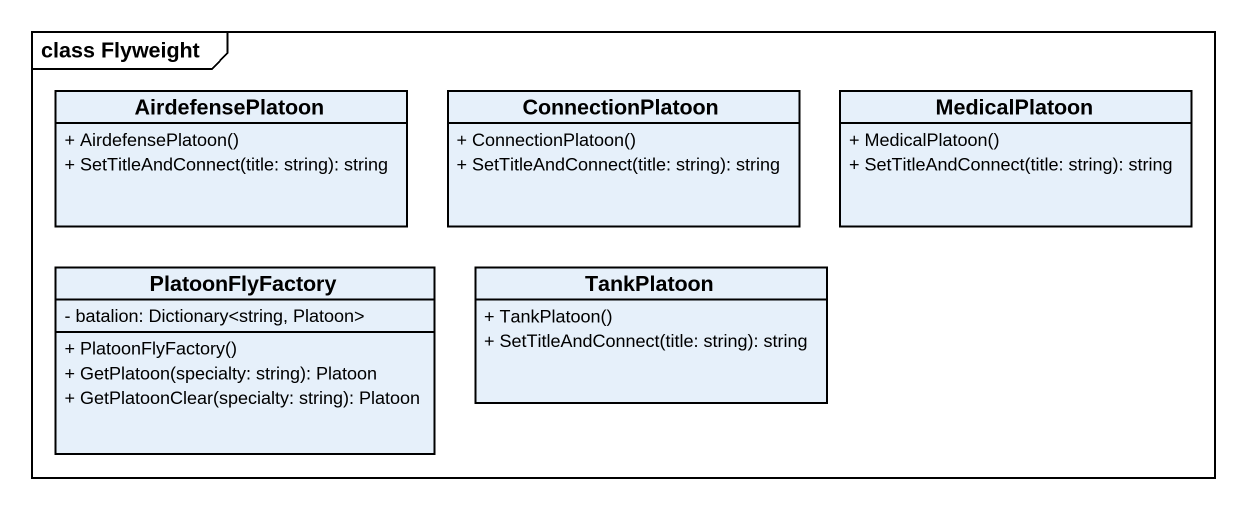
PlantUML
@startuml
mainframe class Flyweight
hide circle
hide empty members
skinparam classAttributeIconSize 0
class AirdefensePlatoon {
  + AirdefensePlatoon()
  + SetTitleAndConnect(title: string): string
}
class ConnectionPlatoon {
  + ConnectionPlatoon()
  + SetTitleAndConnect(title: string): string
}
class MedicalPlatoon {
  + MedicalPlatoon()
  + SetTitleAndConnect(title: string): string
}
class PlatoonFlyFactory {
  - batalion: Dictionary<string, Platoon>
  + PlatoonFlyFactory()
  + GetPlatoon(specialty: string): Platoon
  + GetPlatoonClear(specialty: string): Platoon
}
class TankPlatoon {
  + TankPlatoon()
  + SetTitleAndConnect(title: string): string
}
@enduml
